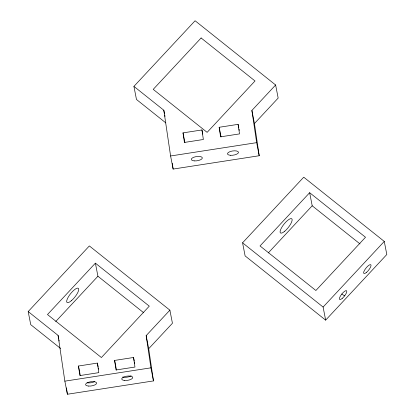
<?xml version="1.0" encoding="UTF-8"?>
<svg xmlns="http://www.w3.org/2000/svg" width="415" height="415" viewBox="0 0 415 415"><rect width="100%" height="100%" fill="white"/><g stroke="black" fill="none" stroke-linecap="round" stroke-linejoin="round"><path stroke-width="0.62" d="M133.921 86.382L195.086 20.75L275.622 84.987L278.164 98.075L254.437 123.54L259.204 155.739L173.133 169.071L170.591 155.978L163.811 110.219L133.921 86.382L136.468 99.47L165.85 122.907M28.189 311.561L89.35 245.929L169.885 310.166L172.433 323.259L148.7 348.719L153.472 380.918L67.401 394.25L64.854 381.162L58.074 335.403L28.189 311.561L30.731 324.649L60.621 348.491M95.383 263.151L47.486 314.544L101.395 357.543L149.286 306.151L95.383 263.151L97.924 276.24L143.772 312.811M259.204 155.739L256.662 142.651L251.889 110.452L275.622 84.987M55.745 321.506L97.924 276.24M153.472 380.918L150.925 367.83L146.158 335.631L169.885 310.166M242.568 242.817L303.733 177.184L384.269 241.421L386.811 254.509L325.651 320.141L245.115 255.905L242.568 242.817L323.103 307.053L325.651 320.141M309.652 192.7L260.029 245.95L315.882 290.5L365.506 237.25L309.652 192.7L312.199 205.788L360.002 243.921M268.282 252.911L312.199 205.788M323.103 307.053L384.269 241.421M201.949 129.947L203.366 139.502L184.431 142.433L183.015 132.878L201.949 129.947L202.774 134.169M238.101 124.35L239.517 133.905L220.583 136.836L219.167 127.281L238.101 124.35L238.807 127.97M170.591 155.978L256.662 142.651M97.395 363.089L98.812 372.644L79.877 375.575L78.461 366.02L97.395 363.089L98.101 366.71M133.547 357.491L134.963 367.047L116.029 369.978L114.613 360.422L133.547 357.491L134.253 361.112M64.854 381.162L150.925 367.83M341.784 294.048L344.621 295.859M251.889 110.452L254.437 123.54M239.04 129.174L239.273 130.383M219.167 127.281L221.045 136.934M183.015 132.878L184.893 142.537M163.811 110.219L164.537 113.959M164.781 115.209L165.02 116.454M146.158 335.631L148.7 348.719M134.486 362.321L134.719 363.524M114.613 360.422L116.491 370.081M98.334 367.918L98.568 369.127M78.461 366.02L80.339 375.679M58.074 335.403L58.681 338.515M58.925 339.766L59.169 341.011M172.287 163.349L173.133 169.071M66.457 387.895L67.401 394.25M131.14 375.819A5.577 2.132 -8.4 0 1 122.695 377.022M94.77 381.551A5.577 2.132 -8.4 0 1 87.041 382.744M201.114 37.973L153.223 89.365L207.132 132.359L255.023 80.972L201.114 37.973M342.266 298.375A5.577 1.676 -51.4 0 0 346.644 290.811A5.577 1.676 -51.4 0 0 340.373 296.097A5.577 1.676 -51.4 0 0 342.266 298.375M284.763 231.202A9.057 2.723 -51.4 0 0 291.885 218.907A9.057 2.723 -51.4 0 0 281.692 227.503A9.057 2.723 -51.4 0 0 284.763 231.202M366.502 272.37A5.577 1.676 -51.4 0 0 370.88 264.806A5.577 1.676 -51.4 0 0 364.609 270.092A5.577 1.676 -51.4 0 0 366.502 272.37M88.457 386.064A5.577 2.132 -8.4 0 0 96.607 383.087A5.577 2.132 -8.4 0 0 88.198 382.371A5.577 2.132 -8.4 0 0 88.457 386.064M124.609 380.467A5.577 2.132 -8.4 0 0 132.758 377.489A5.577 2.132 -8.4 0 0 124.35 376.773A5.577 2.132 -8.4 0 0 124.609 380.467M71.359 300.725A9.057 2.723 -51.4 0 0 78.477 288.43A9.057 2.723 -51.4 0 0 68.283 297.026A9.057 2.723 -51.4 0 0 71.359 300.725M194.189 160.885A5.577 2.132 -8.4 0 0 202.344 157.902A5.577 2.132 -8.4 0 0 193.929 157.192A5.577 2.132 -8.4 0 0 194.189 160.885M230.341 155.283A5.577 2.132 -8.4 0 0 238.495 152.305A5.577 2.132 -8.4 0 0 230.081 151.594A5.577 2.132 -8.4 0 0 230.341 155.283"/></g></svg>
